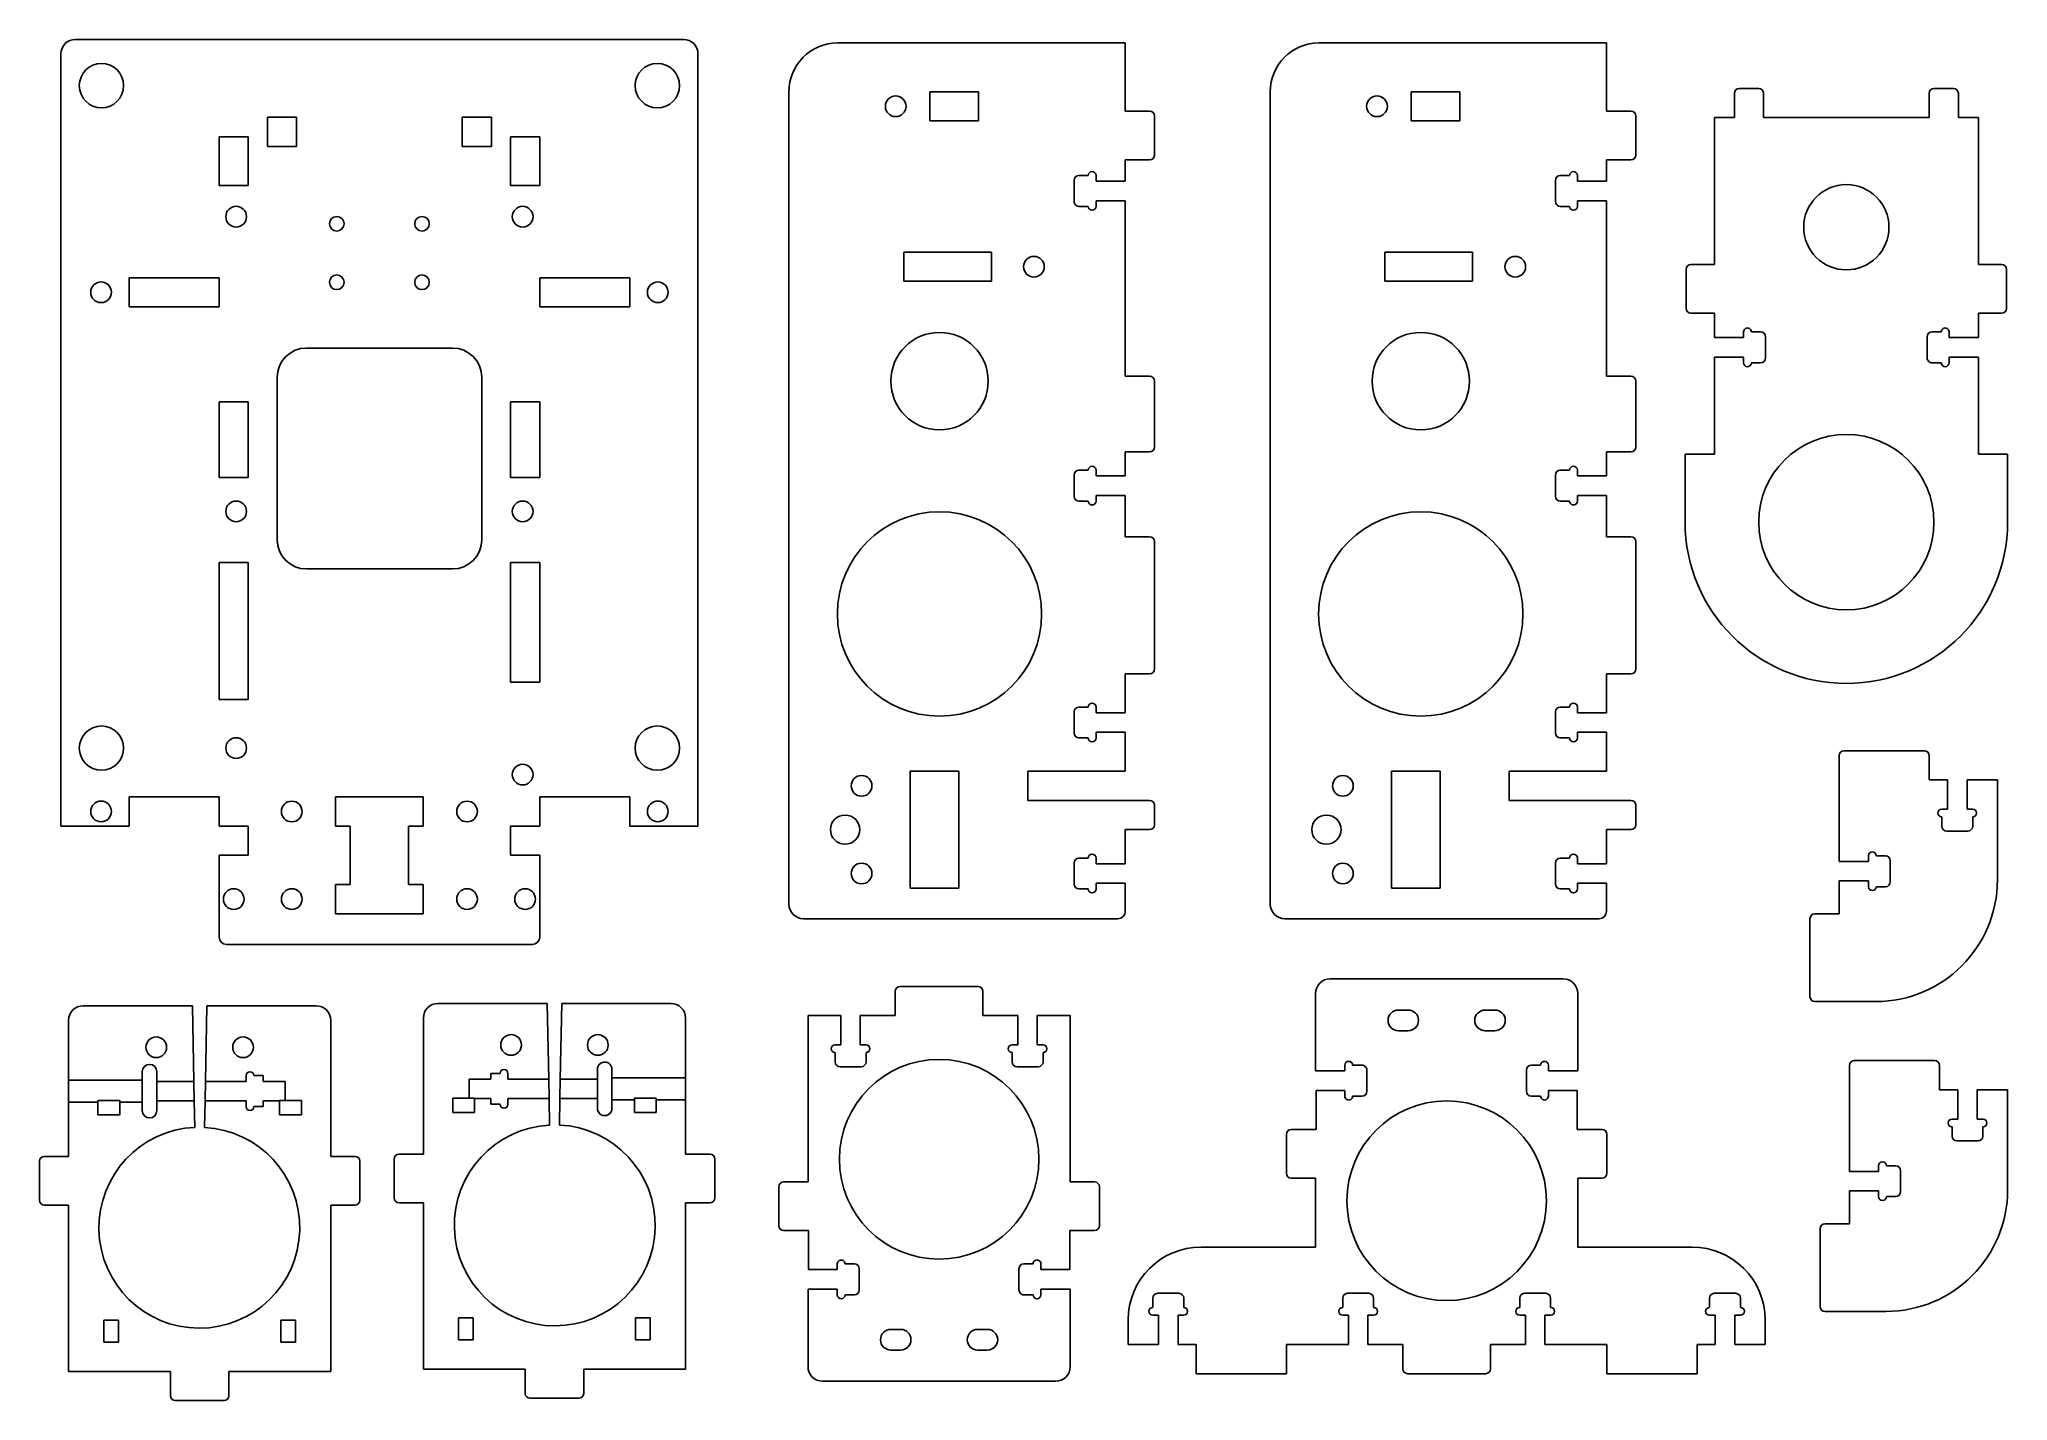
# Model space of a CAD drawing. Extents: x 563 to 1372, y -52 to 507.
import ezdxf

# ---------------------------------------------------------------- set-up
doc = ezdxf.new("R2010")
doc.units = 0
doc.layers.get('0').update_dxf_attribs({"color": 253, "linetype": 'CONTINUOUS'})

msp = doc.modelspace()

# ---------------------------------------------------------------- linework, layer by layer
at = {"color": 48}
for p, q in [((577.94, 507.14), (827.62, 507.14)), ((1009.12, 505.66), (890.97, 505.66)), ((1009.12, 505.66), (1009.12, 477.66)), ((1206.81, 505.66), (1088.66, 505.66)), ((1206.81, 505.66), (1206.81, 477.66)), ((571.94, 501.14), (571.94, 184.14)), ((833.62, 501.14), (833.62, 184.14)), ((870.97, 485.66), (870.97, 152.08)), ((928.82, 485.66), (928.82, 473.66)), ((948.82, 485.66), (928.82, 485.66)), ((948.82, 473.66), (948.82, 485.66)), ((1068.66, 485.66), (1068.66, 152.08)), ((1126.51, 485.66), (1126.51, 473.66)), ((1146.51, 485.66), (1126.51, 485.66)), ((1146.51, 473.66), (1146.51, 485.66)), ((1269.3, 487), (1261.3, 487)), ((1341.3, 487), (1349.3, 487)), ((1019.12, 477.66), (1009.12, 477.66)), ((1216.81, 477.66), (1206.81, 477.66)), ((1259.3, 475), (1259.3, 485)), ((1271.3, 475), (1271.3, 485)), ((1339.3, 475), (1339.3, 485)), ((1351.3, 475), (1351.3, 485)), ((656.78, 463.14), (656.78, 475.14)), ((668.78, 475.14), (656.78, 475.14)), ((668.78, 463.14), (668.78, 475.14)), ((736.78, 463.14), (736.78, 475.14)), ((736.78, 475.14), (748.78, 475.14)), ((748.78, 463.14), (748.78, 475.14)), ((948.82, 473.66), (928.82, 473.66)), ((1021.12, 459.66), (1021.12, 475.66)), ((1146.51, 473.66), (1126.51, 473.66)), ((1218.81, 459.66), (1218.81, 475.66)), ((1259.3, 475), (1251.08, 475)), ((1251.08, 475), (1251.08, 414.7)), ((1271.3, 475), (1339.3, 475)), ((1351.3, 475), (1359.52, 475)), ((1359.52, 475), (1359.52, 414.7)), ((636.94, 467.14), (636.94, 447.14)), ((648.94, 467.14), (636.94, 467.14)), ((648.94, 467.14), (648.94, 447.14)), ((668.78, 463.14), (656.78, 463.14)), ((736.78, 463.14), (748.78, 463.14)), ((756.62, 467.14), (756.62, 447.14)), ((756.62, 467.14), (768.62, 467.14)), ((768.62, 467.14), (768.62, 447.14)), ((1009.12, 448.91), (1009.12, 457.66)), ((1009.12, 457.66), (1019.12, 457.66)), ((1206.81, 448.91), (1206.81, 457.66)), ((1206.81, 457.66), (1216.81, 457.66)), ((636.94, 447.14), (648.94, 447.14)), ((768.62, 447.14), (756.62, 447.14)), ((988.12, 440.56), (988.12, 449.26)), ((990.12, 451.26), (993.92, 451.26)), ((997.12, 451.26), (997.12, 448.91)), ((997.12, 448.91), (1009.12, 448.91)), ((1185.81, 440.56), (1185.81, 449.26)), ((1187.81, 451.26), (1191.61, 451.26)), ((1194.81, 451.26), (1194.81, 448.91)), ((1194.81, 448.91), (1206.81, 448.91)), ((993.92, 438.56), (990.12, 438.56)), ((1009.12, 440.91), (997.12, 440.91)), ((997.12, 440.91), (997.12, 438.56)), ((1009.12, 368.81), (1009.12, 440.91)), ((1191.61, 438.56), (1187.81, 438.56)), ((1206.81, 440.91), (1194.81, 440.91)), ((1194.81, 440.91), (1194.81, 438.56)), ((1206.81, 368.81), (1206.81, 440.91)), ((918.12, 419.81), (918.12, 407.81)), ((954.12, 419.81), (918.12, 419.81)), ((954.12, 407.81), (954.12, 419.81)), ((1115.81, 419.81), (1115.81, 407.81)), ((1151.81, 419.81), (1115.81, 419.81)), ((1151.81, 407.81), (1151.81, 419.81)), ((1239.46, 412.7), (1239.46, 396.7)), ((1251.08, 414.7), (1241.46, 414.7)), ((1359.52, 414.7), (1369.14, 414.7)), ((1371.14, 412.7), (1371.14, 396.7)), ((599.94, 397.29), (599.94, 409.29)), ((599.94, 409.29), (636.94, 409.29)), ((636.94, 409.29), (636.94, 397.29)), ((768.62, 409.29), (768.62, 397.29)), ((805.62, 409.29), (768.62, 409.29)), ((805.62, 397.29), (805.62, 409.29)), ((954.12, 407.81), (918.12, 407.81)), ((1151.81, 407.81), (1115.81, 407.81)), ((636.94, 397.29), (599.94, 397.29)), ((768.62, 397.29), (805.62, 397.29)), ((1241.46, 394.7), (1251.08, 394.7)), ((1251.08, 394.7), (1251.08, 384.7)), ((1359.52, 394.7), (1359.52, 384.7)), ((1369.14, 394.7), (1359.52, 394.7)), ((732.78, 380.41), (672.78, 380.41)), ((1251.08, 384.7), (1263.08, 384.7)), ((1263.08, 384.7), (1263.08, 387.05)), ((1266.28, 387.05), (1270.08, 387.05)), ((1272.08, 376.35), (1272.08, 385.05)), ((1338.52, 385.05), (1338.52, 376.35)), ((1344.32, 387.05), (1340.52, 387.05)), ((1347.52, 384.7), (1347.52, 387.05)), ((1359.52, 384.7), (1347.52, 384.7)), ((1251.08, 376.7), (1251.08, 336.85)), ((1263.08, 376.7), (1251.08, 376.7)), ((1263.08, 374.35), (1263.08, 376.7)), ((1270.08, 374.35), (1266.28, 374.35)), ((1340.52, 374.35), (1344.32, 374.35)), ((1347.52, 376.7), (1359.52, 376.7)), ((1347.52, 374.35), (1347.52, 376.7)), ((1359.52, 336.85), (1359.52, 376.7)), ((660.78, 301.69), (660.78, 368.41)), ((744.78, 301.69), (744.78, 368.41)), ((1019.12, 368.81), (1009.12, 368.81)), ((1021.12, 339.81), (1021.12, 366.81)), ((1216.81, 368.81), (1206.81, 368.81)), ((1218.81, 339.81), (1218.81, 366.81)), ((636.94, 327.29), (636.94, 358.29)), ((636.94, 358.29), (648.94, 358.29)), ((648.94, 358.29), (648.94, 327.29)), ((756.62, 358.29), (756.62, 327.29)), ((768.62, 358.29), (756.62, 358.29)), ((768.62, 327.29), (768.62, 358.29)), ((1009.12, 327.91), (1009.12, 337.81)), ((1009.12, 337.81), (1019.12, 337.81)), ((1206.81, 327.91), (1206.81, 337.81)), ((1206.81, 337.81), (1216.81, 337.81)), ((1251.08, 336.85), (1239.08, 336.85)), ((1239.08, 308.92), (1239.08, 336.85)), ((1359.52, 336.85), (1371.52, 336.85)), ((1371.52, 336.85), (1371.52, 308.92)), ((648.94, 327.29), (636.94, 327.29)), ((756.62, 327.29), (768.62, 327.29)), ((988.12, 319.56), (988.12, 328.26)), ((990.12, 330.26), (993.92, 330.26)), ((997.12, 330.26), (997.12, 327.91)), ((997.12, 327.91), (1009.12, 327.91)), ((1185.81, 319.56), (1185.81, 328.26)), ((1187.81, 330.26), (1191.61, 330.26)), ((1194.81, 330.26), (1194.81, 327.91)), ((1194.81, 327.91), (1206.81, 327.91)), ((993.92, 317.56), (990.12, 317.56)), ((1009.12, 319.91), (997.12, 319.91)), ((997.12, 319.91), (997.12, 317.56)), ((1009.12, 302.91), (1009.12, 319.91)), ((1191.61, 317.56), (1187.81, 317.56)), ((1206.81, 319.91), (1194.81, 319.91)), ((1194.81, 319.91), (1194.81, 317.56)), ((1206.81, 302.91), (1206.81, 319.91)), ((1019.12, 302.91), (1009.12, 302.91)), ((1021.12, 248.66), (1021.12, 300.91)), ((1216.81, 302.91), (1206.81, 302.91)), ((1218.81, 248.66), (1218.81, 300.91)), ((636.94, 292.39), (648.94, 292.39)), ((636.94, 236.14), (636.94, 292.39)), ((648.94, 292.39), (648.94, 236.14)), ((756.62, 292.39), (756.62, 243.24)), ((768.62, 292.39), (756.62, 292.39)), ((768.62, 243.24), (768.62, 292.39)), ((732.78, 289.69), (672.78, 289.69)), ((768.62, 243.24), (756.62, 243.24)), ((1009.12, 230.66), (1009.12, 246.66)), ((1009.12, 246.66), (1019.12, 246.66)), ((1206.81, 230.66), (1206.81, 246.66)), ((1206.81, 246.66), (1216.81, 246.66)), ((648.94, 236.14), (636.94, 236.14)), ((988.12, 222.31), (988.12, 231.01)), ((990.12, 233.01), (993.92, 233.01)), ((997.12, 233.01), (997.12, 230.66)), ((997.12, 230.66), (1009.12, 230.66)), ((1185.81, 222.31), (1185.81, 231.01)), ((1187.81, 233.01), (1191.61, 233.01)), ((1194.81, 233.01), (1194.81, 230.66)), ((1194.81, 230.66), (1206.81, 230.66)), ((993.92, 220.31), (990.12, 220.31)), ((1009.12, 222.66), (997.12, 222.66)), ((997.12, 222.66), (997.12, 220.31)), ((1009.12, 206.66), (1009.12, 222.66)), ((1191.61, 220.31), (1187.81, 220.31)), ((1206.81, 222.66), (1194.81, 222.66)), ((1194.81, 222.66), (1194.81, 220.31)), ((1206.81, 206.66), (1206.81, 222.66)), ((1302.36, 169.58), (1302.36, 213.08)), ((1337.36, 215.08), (1304.36, 215.08)), ((1339.36, 213.08), (1339.36, 203.08)), ((920.83, 206.66), (920.83, 158.66)), ((940.83, 206.66), (920.83, 206.66)), ((940.83, 158.66), (940.83, 206.66)), ((969.12, 206.66), (969.12, 194.66)), ((969.12, 206.66), (1009.12, 206.66)), ((1118.52, 206.66), (1118.52, 158.66)), ((1138.52, 206.66), (1118.52, 206.66)), ((1138.52, 158.66), (1138.52, 206.66)), ((1166.81, 206.66), (1166.81, 194.66)), ((1166.81, 206.66), (1206.81, 206.66)), ((1346.86, 203.08), (1339.36, 203.08)), ((1346.86, 203.08), (1346.86, 191.08)), ((1367.36, 203.08), (1354.86, 203.08)), ((1354.86, 191.08), (1354.86, 203.08)), ((1367.36, 203.08), (1367.36, 162.08)), ((599.94, 184.14), (599.94, 196.14)), ((599.94, 196.14), (636.94, 196.14)), ((636.94, 184.14), (636.94, 196.14)), ((684.78, 184.14), (684.78, 196.14)), ((720.78, 196.14), (684.78, 196.14)), ((720.78, 184.14), (720.78, 196.14)), ((768.62, 184.14), (768.62, 196.14)), ((768.62, 196.14), (805.62, 196.14)), ((805.62, 184.14), (805.62, 196.14)), ((1019.12, 194.66), (969.12, 194.66)), ((1216.81, 194.66), (1166.81, 194.66)), ((1021.12, 184.66), (1021.12, 192.66)), ((1218.81, 184.66), (1218.81, 192.66)), ((1346.86, 191.08), (1344.51, 191.08)), ((1344.51, 187.88), (1344.51, 184.08)), ((1357.21, 191.08), (1354.86, 191.08)), ((1357.21, 184.08), (1357.21, 187.88)), ((571.94, 184.14), (599.94, 184.14)), ((636.94, 184.14), (648.94, 184.14)), ((648.94, 172.14), (648.94, 184.14)), ((690.78, 184.14), (684.78, 184.14)), ((690.78, 184.14), (690.78, 160.14)), ((714.78, 160.14), (714.78, 184.14)), ((720.78, 184.14), (714.78, 184.14)), ((756.62, 172.14), (756.62, 184.14)), ((756.62, 184.14), (768.62, 184.14)), ((805.62, 184.14), (833.62, 184.14)), ((1009.12, 168.66), (1009.12, 182.66)), ((1009.12, 182.66), (1019.12, 182.66)), ((1206.81, 168.66), (1206.81, 182.66)), ((1206.81, 182.66), (1216.81, 182.66)), ((1346.51, 182.08), (1355.21, 182.08)), ((648.94, 172.14), (636.94, 172.14)), ((636.94, 138.56), (636.94, 172.14)), ((756.62, 172.14), (768.62, 172.14)), ((768.62, 138.56), (768.62, 172.14)), ((990.12, 171.01), (993.92, 171.01)), ((997.12, 171.01), (997.12, 168.66)), ((1187.81, 171.01), (1191.61, 171.01)), ((1194.81, 171.01), (1194.81, 168.66)), ((1314.36, 171.93), (1314.36, 169.58)), ((1321.36, 171.93), (1317.56, 171.93)), ((1323.36, 161.23), (1323.36, 169.93)), ((988.12, 160.31), (988.12, 169.01)), ((997.12, 168.66), (1009.12, 168.66)), ((1185.81, 160.31), (1185.81, 169.01)), ((1194.81, 168.66), (1206.81, 168.66)), ((1314.36, 169.58), (1302.36, 169.58)), ((684.78, 160.14), (690.78, 160.14)), ((684.78, 148.14), (684.78, 160.14)), ((714.78, 160.14), (720.78, 160.14)), ((720.78, 160.14), (720.78, 148.14)), ((940.83, 158.66), (920.83, 158.66)), ((993.92, 158.31), (990.12, 158.31)), ((1009.12, 160.66), (997.12, 160.66)), ((997.12, 160.66), (997.12, 158.31)), ((1009.12, 149.08), (1009.12, 160.66)), ((1138.52, 158.66), (1118.52, 158.66)), ((1191.61, 158.31), (1187.81, 158.31)), ((1206.81, 160.66), (1194.81, 160.66)), ((1194.81, 160.66), (1194.81, 158.31)), ((1206.81, 149.08), (1206.81, 160.66)), ((1302.36, 161.58), (1314.36, 161.58)), ((1302.36, 148.08), (1302.36, 161.58)), ((1314.36, 161.58), (1314.36, 159.23)), ((1317.56, 159.23), (1321.36, 159.23)), ((720.78, 148.14), (684.78, 148.14)), ((876.97, 146.08), (1006.12, 146.08)), ((1074.66, 146.08), (1203.81, 146.08)), ((1290.36, 114.08), (1290.36, 146.08)), ((1292.36, 148.08), (1302.36, 148.08)), ((639.94, 135.56), (765.62, 135.56)), ((1188.97, 121.43), (1093.29, 121.43)), ((914.66, 116.31), (914.66, 106.31)), ((948.66, 118.31), (916.66, 118.31)), ((950.66, 106.31), (950.66, 116.31)), ((1087.29, 115.43), (1087.29, 83.58)), ((1194.97, 115.43), (1194.97, 83.58)), ((625.94, 110.37), (581.11, 110.37)), ((626.56, 79.3), (625.94, 110.37)), ((631.95, 110.37), (631.33, 79.3)), ((676.79, 110.37), (631.95, 110.37)), ((720.84, 49.47), (720.84, 105.32)), ((726.84, 111.32), (771.68, 111.32)), ((771.68, 111.32), (772.3, 80.25)), ((777.07, 80.25), (777.69, 111.32)), ((777.69, 111.32), (822.52, 111.32)), ((828.52, 105.32), (828.52, 80.75)), ((892.31, 106.31), (878.82, 106.31)), ((878.82, 38.02), (878.82, 106.31)), ((892.31, 106.31), (892.31, 94.31)), ((900.31, 106.31), (914.66, 106.31)), ((900.31, 94.31), (900.31, 106.31)), ((965.01, 106.31), (950.66, 106.31)), ((965.01, 106.31), (965.01, 94.31)), ((986.5, 106.31), (973.01, 106.31)), ((973.01, 94.31), (973.01, 106.31)), ((986.5, 106.31), (986.5, 38.02)), ((1125.32, 108.61), (1121.32, 108.61)), ((1156.94, 108.61), (1160.94, 108.61)), ((1317.36, 112.08), (1292.36, 112.08)), ((575.11, 104.37), (575.11, 79.8)), ((682.79, 48.52), (682.79, 104.37)), ((1121.32, 100.11), (1125.32, 100.11)), ((1160.94, 100.11), (1156.94, 100.11)), ((892.31, 94.31), (889.96, 94.31)), ((889.96, 91.11), (889.96, 87.31)), ((902.66, 94.31), (900.31, 94.31)), ((902.66, 87.31), (902.66, 91.11)), ((965.01, 94.31), (962.66, 94.31)), ((962.66, 91.11), (962.66, 87.31)), ((975.36, 94.31), (973.01, 94.31)), ((975.36, 87.31), (975.36, 91.11)), ((605.35, 79.8), (605.35, 83.3)), ((611.35, 83.3), (611.35, 79.3)), ((648.05, 79.3), (648.05, 81.65)), ((651.25, 81.65), (655.05, 81.65)), ((655.05, 81.65), (655.05, 79.3)), ((748.58, 82.6), (748.58, 80.25)), ((752.38, 82.6), (748.58, 82.6)), ((755.58, 80.25), (755.58, 82.6)), ((792.33, 83.93), (792.32, 80.25)), ((798.24, 80.75), (798.22, 84.96)), ((891.96, 85.31), (900.66, 85.31)), ((964.66, 85.31), (973.36, 85.31)), ((1087.29, 83.58), (1099.32, 83.58)), ((1099.32, 83.58), (1099.32, 85.93)), ((1102.52, 85.94), (1106.32, 85.94)), ((1108.32, 83.94), (1108.32, 75.24)), ((1173.94, 75.24), (1173.94, 83.94)), ((1175.94, 85.94), (1179.74, 85.94)), ((1182.94, 85.93), (1182.94, 83.58)), ((1182.94, 83.58), (1194.97, 83.58)), ((1306.55, 42.33), (1306.55, 85.83)), ((1341.55, 87.83), (1308.55, 87.83)), ((1343.55, 85.83), (1343.55, 75.83)), ((575.11, 70.8), (575.11, 79.8)), ((575.11, 79.8), (605.35, 79.8)), ((605.35, 70.8), (605.35, 79.8)), ((611.35, 79.3), (611.35, 71.3)), ((611.35, 79.3), (626.56, 79.3)), ((626.72, 71.3), (626.56, 79.3)), ((631.33, 79.3), (631.17, 71.3)), ((631.33, 79.3), (648.05, 79.3)), ((655.05, 79.3), (664.05, 79.3)), ((664.05, 79.3), (664.05, 71.52)), ((739.58, 80.25), (739.58, 72.47)), ((748.58, 80.25), (739.58, 80.25)), ((772.3, 80.25), (755.58, 80.25)), ((772.46, 72.25), (772.3, 80.25)), ((777.07, 80.25), (776.91, 72.25)), ((792.32, 80.25), (777.07, 80.25)), ((792.31, 72.25), (792.32, 80.25)), ((828.52, 80.75), (798.24, 80.75)), ((798.24, 80.75), (798.29, 71.75)), ((828.52, 80.75), (828.52, 71.75)), ((1099.32, 75.58), (1087.48, 75.58)), ((1087.48, 75.58), (1087.48, 59.58)), ((1099.32, 73.23), (1099.32, 75.58)), ((1106.32, 73.24), (1102.52, 73.24)), ((1179.74, 73.24), (1175.94, 73.24)), ((1194.78, 75.58), (1182.94, 75.58)), ((1182.94, 75.58), (1182.94, 73.23)), ((1194.78, 75.58), (1194.78, 59.58)), ((1351.05, 75.83), (1343.55, 75.83)), ((1351.05, 75.83), (1351.05, 63.83)), ((1371.55, 75.83), (1359.05, 75.83)), ((1359.05, 63.83), (1359.05, 75.83)), ((1371.55, 75.83), (1371.55, 34.83)), ((587.14, 70.8), (575.11, 70.8)), ((575.11, 70.8), (575.11, 48.52)), ((587.14, 71.52), (596.14, 71.52)), ((587.14, 70.8), (587.14, 71.52)), ((587.14, 65.52), (587.14, 70.8)), ((596.14, 65.52), (587.14, 65.52)), ((596.14, 71.52), (596.14, 70.8)), ((596.14, 70.8), (596.14, 65.52)), ((605.35, 70.8), (596.14, 70.8)), ((605.35, 67.3), (605.35, 70.8)), ((626.72, 71.3), (611.35, 71.3)), ((611.35, 71.3), (611.35, 67.3)), ((626.94, 60.43), (626.72, 71.3)), ((631.17, 71.3), (630.95, 60.42)), ((648.05, 71.3), (631.17, 71.3)), ((648.05, 68.95), (648.05, 71.3)), ((655.05, 68.95), (651.25, 68.95)), ((661.76, 71.3), (655.05, 71.3)), ((655.05, 68.95), (655.05, 71.3)), ((661.76, 71.52), (664.05, 71.52)), ((661.76, 71.3), (661.76, 71.52)), ((661.76, 65.52), (661.76, 71.3)), ((670.76, 65.52), (661.76, 65.52)), ((664.05, 71.52), (670.76, 71.52)), ((670.76, 71.52), (670.76, 65.52)), ((732.87, 66.47), (732.87, 72.47)), ((732.87, 72.47), (739.58, 72.47)), ((741.87, 66.47), (732.87, 66.47)), ((739.58, 72.47), (741.87, 72.47)), ((741.87, 72.47), (741.87, 72.25)), ((741.87, 72.25), (748.58, 72.25)), ((741.87, 72.25), (741.87, 66.47)), ((748.58, 72.25), (748.58, 69.9)), ((748.58, 69.9), (752.38, 69.9)), ((755.58, 72.25), (772.46, 72.25)), ((755.58, 69.9), (755.58, 72.25)), ((772.46, 72.25), (772.68, 61.37)), ((776.69, 61.38), (776.91, 72.25)), ((776.91, 72.25), (792.31, 72.25)), ((792.31, 72.25), (792.3, 68.23)), ((798.29, 71.75), (807.49, 71.75)), ((798.3, 68.24), (798.29, 71.75)), ((807.49, 72.47), (816.49, 72.47)), ((807.49, 71.75), (807.49, 72.47)), ((807.49, 66.47), (807.49, 71.75)), ((816.49, 66.47), (807.49, 66.47)), ((816.49, 72.47), (816.49, 71.75)), ((816.49, 71.75), (816.49, 66.47)), ((816.49, 71.75), (828.52, 71.75)), ((828.52, 71.75), (828.52, 49.47)), ((1075.29, 57.58), (1075.29, 41.58)), ((1087.48, 59.58), (1077.29, 59.58)), ((1204.97, 59.58), (1194.78, 59.58)), ((1206.97, 57.58), (1206.97, 41.58)), ((1351.05, 63.83), (1348.7, 63.83)), ((1348.7, 60.63), (1348.7, 56.83)), ((1361.4, 63.83), (1359.05, 63.83)), ((1361.4, 56.83), (1361.4, 60.63)), ((575.11, 48.52), (565.11, 48.52)), ((692.79, 48.52), (682.79, 48.52)), ((710.84, 49.47), (720.84, 49.47)), ((828.52, 49.47), (838.52, 49.47)), ((1350.7, 54.83), (1359.4, 54.83)), ((563.11, 46.52), (563.11, 30.52)), ((694.79, 30.52), (694.79, 46.52)), ((708.84, 47.47), (708.84, 31.47)), ((840.52, 31.47), (840.52, 47.47)), ((1318.55, 42.33), (1306.55, 42.33)), ((1318.55, 44.68), (1318.55, 42.33)), ((1325.55, 44.68), (1321.75, 44.68)), ((1327.55, 33.98), (1327.55, 42.68)), ((866.82, 20.02), (866.82, 36.02)), ((868.82, 38.02), (878.82, 38.02)), ((986.5, 38.02), (996.5, 38.02)), ((998.5, 36.02), (998.5, 20.02)), ((1077.29, 39.58), (1087.29, 39.58)), ((1087.29, 39.58), (1087.29, 11.28)), ((1194.97, 39.58), (1194.97, 11.28)), ((1194.97, 39.58), (1204.97, 39.58)), ((1306.55, 34.33), (1318.55, 34.33)), ((1306.55, 20.83), (1306.55, 34.33)), ((1318.55, 34.33), (1318.55, 31.98)), ((565.11, 28.52), (575.11, 28.52)), ((575.11, 28.52), (575.11, -39.78)), ((682.79, -39.78), (682.79, 28.52)), ((682.79, 28.52), (692.79, 28.52)), ((720.84, 29.47), (710.84, 29.47)), ((720.84, -38.83), (720.84, 29.47)), ((828.52, 29.47), (828.52, -38.83)), ((838.52, 29.47), (828.52, 29.47)), ((1321.75, 31.98), (1325.55, 31.98)), ((879.01, 18.02), (868.82, 18.02)), ((879.01, 2.01), (879.01, 18.02)), ((996.5, 18.02), (986.31, 18.02)), ((986.31, 18.02), (986.31, 2.02)), ((1294.55, -13.17), (1294.55, 18.83)), ((1296.55, 20.83), (1306.55, 20.83)), ((1087.29, 11.28), (1040.29, 11.28)), ((1194.97, 11.28), (1241.97, 11.28)), ((890.85, 2.01), (879.01, 2.01)), ((890.85, 4.36), (890.85, 2.01)), ((897.85, 4.36), (894.05, 4.36)), ((899.85, -6.34), (899.85, 2.36)), ((965.47, 2.37), (965.47, -6.33)), ((971.27, 4.37), (967.47, 4.37)), ((974.47, 4.37), (974.47, 2.02)), ((986.31, 2.02), (974.47, 2.02)), ((878.82, -5.99), (890.85, -5.99)), ((878.82, -37.84), (878.82, -5.99)), ((890.85, -5.99), (890.85, -8.34)), ((974.47, -5.98), (986.5, -5.98)), ((974.47, -5.98), (974.47, -8.33)), ((986.5, -5.98), (986.5, -37.84)), ((1031.14, -7.72), (1022.44, -7.72)), ((1100.43, -7.72), (1109.13, -7.72)), ((1181.83, -7.72), (1173.13, -7.72)), ((1251.12, -7.72), (1259.82, -7.72)), ((894.05, -8.34), (897.85, -8.34)), ((967.47, -8.33), (971.27, -8.33)), ((1020.44, -9.72), (1020.44, -13.52)), ((1033.14, -13.52), (1033.14, -9.72)), ((1098.43, -13.52), (1098.43, -9.72)), ((1111.13, -9.72), (1111.13, -13.52)), ((1171.13, -9.72), (1171.13, -13.52)), ((1183.83, -13.52), (1183.83, -9.72)), ((1249.12, -13.52), (1249.12, -9.72)), ((1261.82, -9.72), (1261.82, -13.52)), ((1321.55, -15.17), (1296.55, -15.17)), ((589.6, -27.77), (589.6, -18.77)), ((589.6, -18.77), (595.6, -18.77)), ((595.6, -18.77), (595.6, -27.77)), ((662.3, -27.77), (662.3, -18.77)), ((662.3, -18.77), (668.3, -18.77)), ((668.3, -18.77), (668.3, -27.77)), ((735.33, -17.82), (741.33, -17.82)), ((735.33, -26.82), (735.33, -17.82)), ((741.33, -17.82), (741.33, -26.82)), ((808.03, -17.82), (814.03, -17.82)), ((808.03, -26.82), (808.03, -17.82)), ((814.03, -17.82), (814.03, -26.82)), ((912.85, -22.51), (916.85, -22.51)), ((948.47, -22.51), (952.47, -22.51)), ((1010.29, -18.72), (1010.29, -28.72)), ((1020.44, -16.72), (1022.79, -16.72)), ((1022.79, -16.72), (1022.79, -28.72)), ((1030.79, -16.72), (1033.14, -16.72)), ((1030.79, -28.72), (1030.79, -16.72)), ((1100.78, -16.72), (1098.43, -16.72)), ((1100.78, -28.72), (1100.78, -16.72)), ((1111.13, -16.72), (1108.78, -16.72)), ((1108.78, -16.72), (1108.78, -28.72)), ((1171.13, -16.72), (1173.48, -16.72)), ((1173.48, -16.72), (1173.48, -28.72)), ((1181.48, -16.72), (1183.83, -16.72)), ((1181.48, -28.72), (1181.48, -16.72)), ((1251.47, -16.72), (1249.12, -16.72)), ((1251.47, -28.72), (1251.47, -16.72)), ((1261.82, -16.72), (1259.47, -16.72)), ((1259.47, -16.72), (1259.47, -28.72)), ((1271.97, -18.72), (1271.97, -28.72)), ((589.6, -27.77), (595.6, -27.77)), ((662.3, -27.77), (668.3, -27.77)), ((741.33, -26.82), (735.33, -26.82)), ((814.03, -26.82), (808.03, -26.82)), ((916.85, -31.01), (912.85, -31.01)), ((952.47, -31.01), (948.47, -31.01)), ((1022.79, -28.72), (1010.29, -28.72)), ((1038.29, -28.72), (1030.79, -28.72)), ((1038.29, -28.72), (1038.29, -40.72)), ((1075.29, -28.72), (1075.29, -40.72)), ((1100.78, -28.72), (1075.29, -28.72)), ((1123.13, -28.72), (1108.78, -28.72)), ((1123.13, -38.72), (1123.13, -28.72)), ((1159.13, -38.72), (1159.13, -28.72)), ((1159.13, -28.72), (1173.48, -28.72)), ((1181.48, -28.72), (1206.97, -28.72)), ((1206.97, -28.72), (1206.97, -40.72)), ((1243.97, -28.72), (1243.97, -40.72)), ((1243.97, -28.72), (1251.47, -28.72)), ((1259.47, -28.72), (1271.97, -28.72)), ((616.95, -39.78), (575.11, -39.78)), ((616.95, -49.78), (616.95, -39.78)), ((640.95, -39.78), (640.95, -49.78)), ((682.79, -39.78), (640.95, -39.78)), ((762.68, -38.83), (720.84, -38.83)), ((762.68, -38.83), (762.68, -48.83)), ((786.68, -48.83), (786.68, -38.83)), ((828.52, -38.83), (786.68, -38.83)), ((980.5, -43.84), (884.82, -43.84)), ((1038.29, -40.72), (1075.29, -40.72)), ((1157.13, -40.72), (1125.13, -40.72)), ((1243.97, -40.72), (1206.97, -40.72)), ((638.95, -51.78), (618.95, -51.78)), ((784.68, -50.83), (764.68, -50.83))]:
    msp.add_line(p, q, dxfattribs=at)
for centre, radius in [((588.62, 488.14), 9.1), ((816.94, 488.14), 9.1), ((1305.3, 430), 17.5), ((643.94, 434.34), 4.25), ((761.62, 434.34), 4.25), ((685.28, 431.41), 3), ((720.28, 431.41), 3), ((588.44, 403.29), 4.25), ((685.28, 407.41), 3), ((720.28, 407.41), 3), ((817.12, 403.29), 4.25), ((1305.3, 308.92), 36), ((643.94, 313.34), 4.25), ((761.62, 313.34), 4.25), ((588.62, 216.14), 9.1), ((643.94, 216.14), 4.25), ((816.94, 216.14), 9.1), ((761.62, 205.26), 4.25), ((588.44, 190.14), 4.25), ((666.78, 190.12), 4.25), ((738.78, 190.12), 4.25), ((817.12, 190.14), 4.25), ((894.05, 182.66), 6), ((1091.74, 182.66), 6), ((666.78, 154.14), 4.25), ((738.78, 154.14), 4.25), ((756.87, 94.25), 4.25), ((792.49, 94.25), 4.25)]:
    msp.add_circle(centre, radius, dxfattribs=at)
at = {"color": 48, "extrusion": (-1.69055e-15, -3.88578e-16, -1)}
for centre, radius in [((-914.83, 479.66), 4.25), ((-1112.52, 479.66), 4.25), ((-971.62, 413.81), 4.25), ((-1169.31, 413.81), 4.25), ((-932.83, 366.81), 20), ((-1130.52, 366.81), 20), ((-932.83, 271.21), 41.96), ((-1130.52, 271.21), 41.96), ((-900.82, 200.66), 4.25), ((-1098.51, 200.66), 4.25), ((-900.82, 164.66), 4.25), ((-1098.51, 164.66), 4.25)]:
    msp.add_circle(centre, radius, dxfattribs=at)
at = {"color": 48, "extrusion": (-1.88776e-15, -3.88578e-16, -1)}
for centre in [(-642.94, 154.14), (-762.62, 154.14)]:
    msp.add_circle(centre, 4.25, dxfattribs=at)
at = {"color": 48, "extrusion": (-1.21431e-17, -3.68089e-15, -1)}
for centre in [(-611.14, 93.3), (-646.76, 93.3)]:
    msp.add_circle(centre, 4.25, dxfattribs=at)
at = {"color": 48, "extrusion": (-4.40755e-16, -4.49808e-16, -1)}
msp.add_circle((-932.69, 47.31), 41, dxfattribs=at)
at = {"color": 48}
for centre, radius, start, end in [((577.94, 501.14), 6, 90, 180), ((827.62, 501.14), 6, 0, 90), ((890.97, 485.66), 20, 90, 180), ((1088.66, 485.66), 20, 90, 180), ((1261.3, 485), 2, 90, 180), ((1269.3, 485), 2, 360, 90), ((1341.3, 485), 2, 90, 180), ((1349.3, 485), 2, 360, 90), ((1019.12, 475.66), 2, 360, 90), ((1216.81, 475.66), 2, 360, 90), ((995.52, 451.26), 1.6, 360, 180), ((1019.12, 459.66), 2, 270, 360), ((1193.21, 451.26), 1.6, 360, 180), ((1216.81, 459.66), 2, 270, 360), ((990.12, 449.26), 2, 90, 180), ((1187.81, 449.26), 2, 90, 180), ((990.12, 440.56), 2, 180, 270), ((995.52, 438.56), 1.6, 180, 360), ((1187.81, 440.56), 2, 180, 270), ((1193.21, 438.56), 1.6, 180, 360), ((1241.46, 412.7), 2, 90, 180), ((1369.14, 412.7), 2, 360, 90), ((1241.46, 396.7), 2, 180, 270), ((1369.14, 396.7), 2, 270, 0), ((1264.68, 387.05), 1.6, 359.98255, 179.9992), ((1345.92, 387.05), 1.6, 0.0008, 180.01745), ((672.78, 368.41), 12, 90, 180), ((732.78, 368.41), 12, 360, 90), ((1270.08, 385.05), 2, 359.99087, 89.99087), ((1340.52, 385.05), 2, 90.00913, 180.00913), ((1264.68, 374.35), 1.6, 180.00166, 359.98008), ((1270.08, 376.35), 2, 269.99087, 359.99087), ((1340.52, 376.35), 2, 180.00913, 270.00913), ((1345.92, 374.35), 1.6, 180.01992, 359.99834), ((1019.12, 366.81), 2, 360, 90), ((1216.81, 366.81), 2, 360, 90), ((1019.12, 339.81), 2, 270, 360), ((1216.81, 339.81), 2, 270, 360), ((995.52, 330.26), 1.6, 360, 180), ((1193.21, 330.26), 1.6, 360, 180), ((990.12, 328.26), 2, 90, 180), ((1187.81, 328.26), 2, 90, 180), ((990.12, 319.56), 2, 180, 270), ((995.52, 317.56), 1.6, 180, 360), ((1187.81, 319.56), 2, 180, 270), ((1193.21, 317.56), 1.6, 180, 360), ((1305.3, 308.92), 66.22, 180, 360), ((672.78, 301.69), 12, 180, 270), ((732.78, 301.69), 12, 270, 0), ((1019.12, 300.91), 2, 360, 90), ((1216.81, 300.91), 2, 360, 90), ((1019.12, 248.66), 2, 270, 360), ((1216.81, 248.66), 2, 270, 360), ((995.52, 233.01), 1.6, 360, 180), ((1193.21, 233.01), 1.6, 360, 180), ((990.12, 231.01), 2, 90, 180), ((1187.81, 231.01), 2, 90, 180), ((990.12, 222.31), 2, 180, 270), ((995.52, 220.31), 1.6, 180, 360), ((1187.81, 222.31), 2, 180, 270), ((1193.21, 220.31), 1.6, 180, 360), ((1304.36, 213.08), 2, 90, 180), ((1337.36, 213.08), 2, 360, 90), ((1019.12, 192.66), 2, 360, 90), ((1216.81, 192.66), 2, 360, 90), ((1344.51, 189.48), 1.6, 90, 270), ((1357.21, 189.48), 1.6, 270, 90), ((1019.12, 184.66), 2, 270, 360), ((1216.81, 184.66), 2, 270, 360), ((1346.51, 184.08), 2, 180, 270), ((1355.21, 184.08), 2, 270, 0), ((990.12, 169.01), 2, 90, 180), ((995.52, 171.01), 1.6, 0, 180), ((1187.81, 169.01), 2, 90, 180), ((1193.21, 171.01), 1.6, 0, 180), ((1315.96, 171.93), 1.6, 0, 180), ((1321.36, 169.93), 2, 0, 90), ((1317.36, 162.08), 50, 270, 0), ((990.12, 160.31), 2, 180, 270), ((995.52, 158.31), 1.6, 180, 0), ((1187.81, 160.31), 2, 180, 270), ((1193.21, 158.31), 1.6, 180, 0), ((1315.96, 159.23), 1.6, 180, 0), ((1321.36, 161.23), 2, 270, 0), ((876.97, 152.08), 6, 180, 270), ((1006.12, 149.08), 3, 270, 360), ((1074.66, 152.08), 6, 180, 270), ((1203.81, 149.08), 3, 270, 360), ((1292.36, 146.08), 2, 90, 180), ((639.94, 138.56), 3, 180, 270), ((765.62, 138.56), 3, 270, 360), ((1093.29, 115.43), 6, 90, 180), ((1188.97, 115.43), 6, 360, 90), ((916.66, 116.31), 2, 90, 180), ((948.66, 116.31), 2, 0, 90), ((1292.36, 114.08), 2, 180, 270), ((581.11, 104.37), 6, 90, 180), ((676.79, 104.37), 6, 0, 90), ((726.84, 105.32), 6, 90, 180), ((822.52, 105.32), 6, 0, 90), ((1121.32, 104.36), 4.25, 90, 270), ((1125.32, 104.36), 4.25, 270, 90), ((1156.94, 104.36), 4.25, 90, 270), ((1160.94, 104.36), 4.25, 270, 90), ((889.96, 92.71), 1.6, 90, 270), ((902.66, 92.71), 1.6, 270, 90), ((962.66, 92.71), 1.6, 90, 270), ((975.36, 92.71), 1.6, 270, 90), ((608.35, 83.3), 3, 360, 180), ((649.65, 81.65), 1.6, 360, 180), ((753.98, 82.6), 1.6, 0, 180), ((795.31, 84.25), 3, 13.65285, 186.1232), ((891.96, 87.31), 2, 180, 270), ((900.66, 87.31), 2, 270, 360), ((964.66, 87.31), 2, 180, 270), ((973.36, 87.31), 2, 270, 360), ((1100.92, 85.93), 1.6, 0.01992, 179.99834), ((1106.32, 83.94), 2, 0.00913, 90.00913), ((1175.94, 83.94), 2, 89.99087, 179.99087), ((1181.34, 85.93), 1.6, 0.00166, 179.98008), ((1308.55, 85.83), 2, 90, 180), ((1341.55, 85.83), 2, 360, 90), ((1100.92, 73.23), 1.6, 180.0008, 0.01745), ((1106.32, 75.24), 2, 270.00913, 0.00913), ((1175.94, 75.24), 2, 179.99087, 269.99087), ((1181.34, 73.23), 1.6, 179.98255, 359.9992), ((608.35, 67.3), 3, 180, 360), ((649.65, 68.95), 1.6, 180, 0), ((753.98, 69.9), 1.6, 180, 0), ((795.3, 68.23), 3, 179.91636, 0.27053), ((1141.16, 30.28), 41, 90.04192, 269.95808), ((1141.1, 30.28), 41, 270.04192, 89.95808), ((628.82, 19.22), 41.25, 92.6122, 87.04014), ((774.81, 20.17), 41.25, 92.95986, 87.3878), ((1077.29, 57.58), 2, 90, 180), ((1204.97, 57.58), 2, 360, 90), ((1348.7, 62.23), 1.6, 90, 270), ((1350.7, 56.83), 2, 180, 270), ((1359.4, 56.83), 2, 270, 0), ((1361.4, 62.23), 1.6, 270, 90), ((565.11, 46.52), 2, 90, 180), ((692.79, 46.52), 2, 360, 90), ((710.84, 47.47), 2, 90, 180), ((838.52, 47.47), 2, 360, 90), ((1077.29, 41.58), 2, 180, 270), ((1204.97, 41.58), 2, 270, 360), ((1320.15, 44.68), 1.6, 0, 180), ((1325.55, 42.68), 2, 0, 90), ((868.82, 36.02), 2, 90, 180), ((996.5, 36.02), 2, 360, 90), ((1321.55, 34.83), 50, 270, 0), ((1325.55, 33.98), 2, 270, 0), ((565.11, 30.52), 2, 180, 270), ((692.79, 30.52), 2, 270, 360), ((710.84, 31.47), 2, 180, 270), ((838.52, 31.47), 2, 270, 0), ((1320.15, 31.98), 1.6, 180, 0), ((868.82, 20.02), 2, 180, 270), ((996.5, 20.02), 2, 270, 360), ((1296.55, 18.83), 2, 90, 180), ((1040.29, -18.72), 30, 90, 180), ((1241.97, -18.72), 30, 360, 90), ((892.45, 4.36), 1.6, 359.98255, 179.9992), ((897.85, 2.36), 2, 359.99087, 89.99087), ((967.47, 2.37), 2, 90.00913, 180.00913), ((972.87, 4.37), 1.6, 0.0008, 180.01745), ((897.85, -6.34), 2, 269.99087, 359.99087), ((967.47, -6.33), 2, 180.00913, 270.00913), ((1022.44, -9.72), 2, 90, 180), ((1031.14, -9.72), 2, 360, 90), ((1100.43, -9.72), 2, 90, 180), ((1109.13, -9.72), 2, 360, 90), ((1173.13, -9.72), 2, 90, 180), ((1181.83, -9.72), 2, 360, 90), ((1251.12, -9.72), 2, 90, 180), ((1259.82, -9.72), 2, 360, 90), ((892.45, -8.34), 1.6, 180.00166, 359.98008), ((972.87, -8.33), 1.6, 180.01992, 359.99834), ((1020.44, -15.12), 1.6, 90, 270), ((1033.14, -15.12), 1.6, 270, 90), ((1098.43, -15.12), 1.6, 90, 270), ((1111.13, -15.12), 1.6, 270, 90), ((1171.13, -15.12), 1.6, 90, 270), ((1183.83, -15.12), 1.6, 270, 90), ((1249.12, -15.12), 1.6, 90, 270), ((1261.82, -15.12), 1.6, 270, 90), ((1296.55, -13.17), 2, 180, 270), ((912.85, -26.76), 4.25, 90, 270), ((916.85, -26.76), 4.25, 270, 90), ((948.47, -26.76), 4.25, 90, 270), ((952.47, -26.76), 4.25, 270, 90), ((884.82, -37.84), 6, 180, 270), ((980.5, -37.84), 6, 270, 360), ((1125.13, -38.72), 2, 180, 270), ((1157.13, -38.72), 2, 270, 0), ((618.95, -49.78), 2, 180, 270), ((638.95, -49.78), 2, 270, 360), ((764.68, -48.83), 2, 180, 270), ((784.68, -48.83), 2, 270, 0)]:
    msp.add_arc(centre, radius, start, end, dxfattribs=at)

doc.saveas('drawing.dxf')
